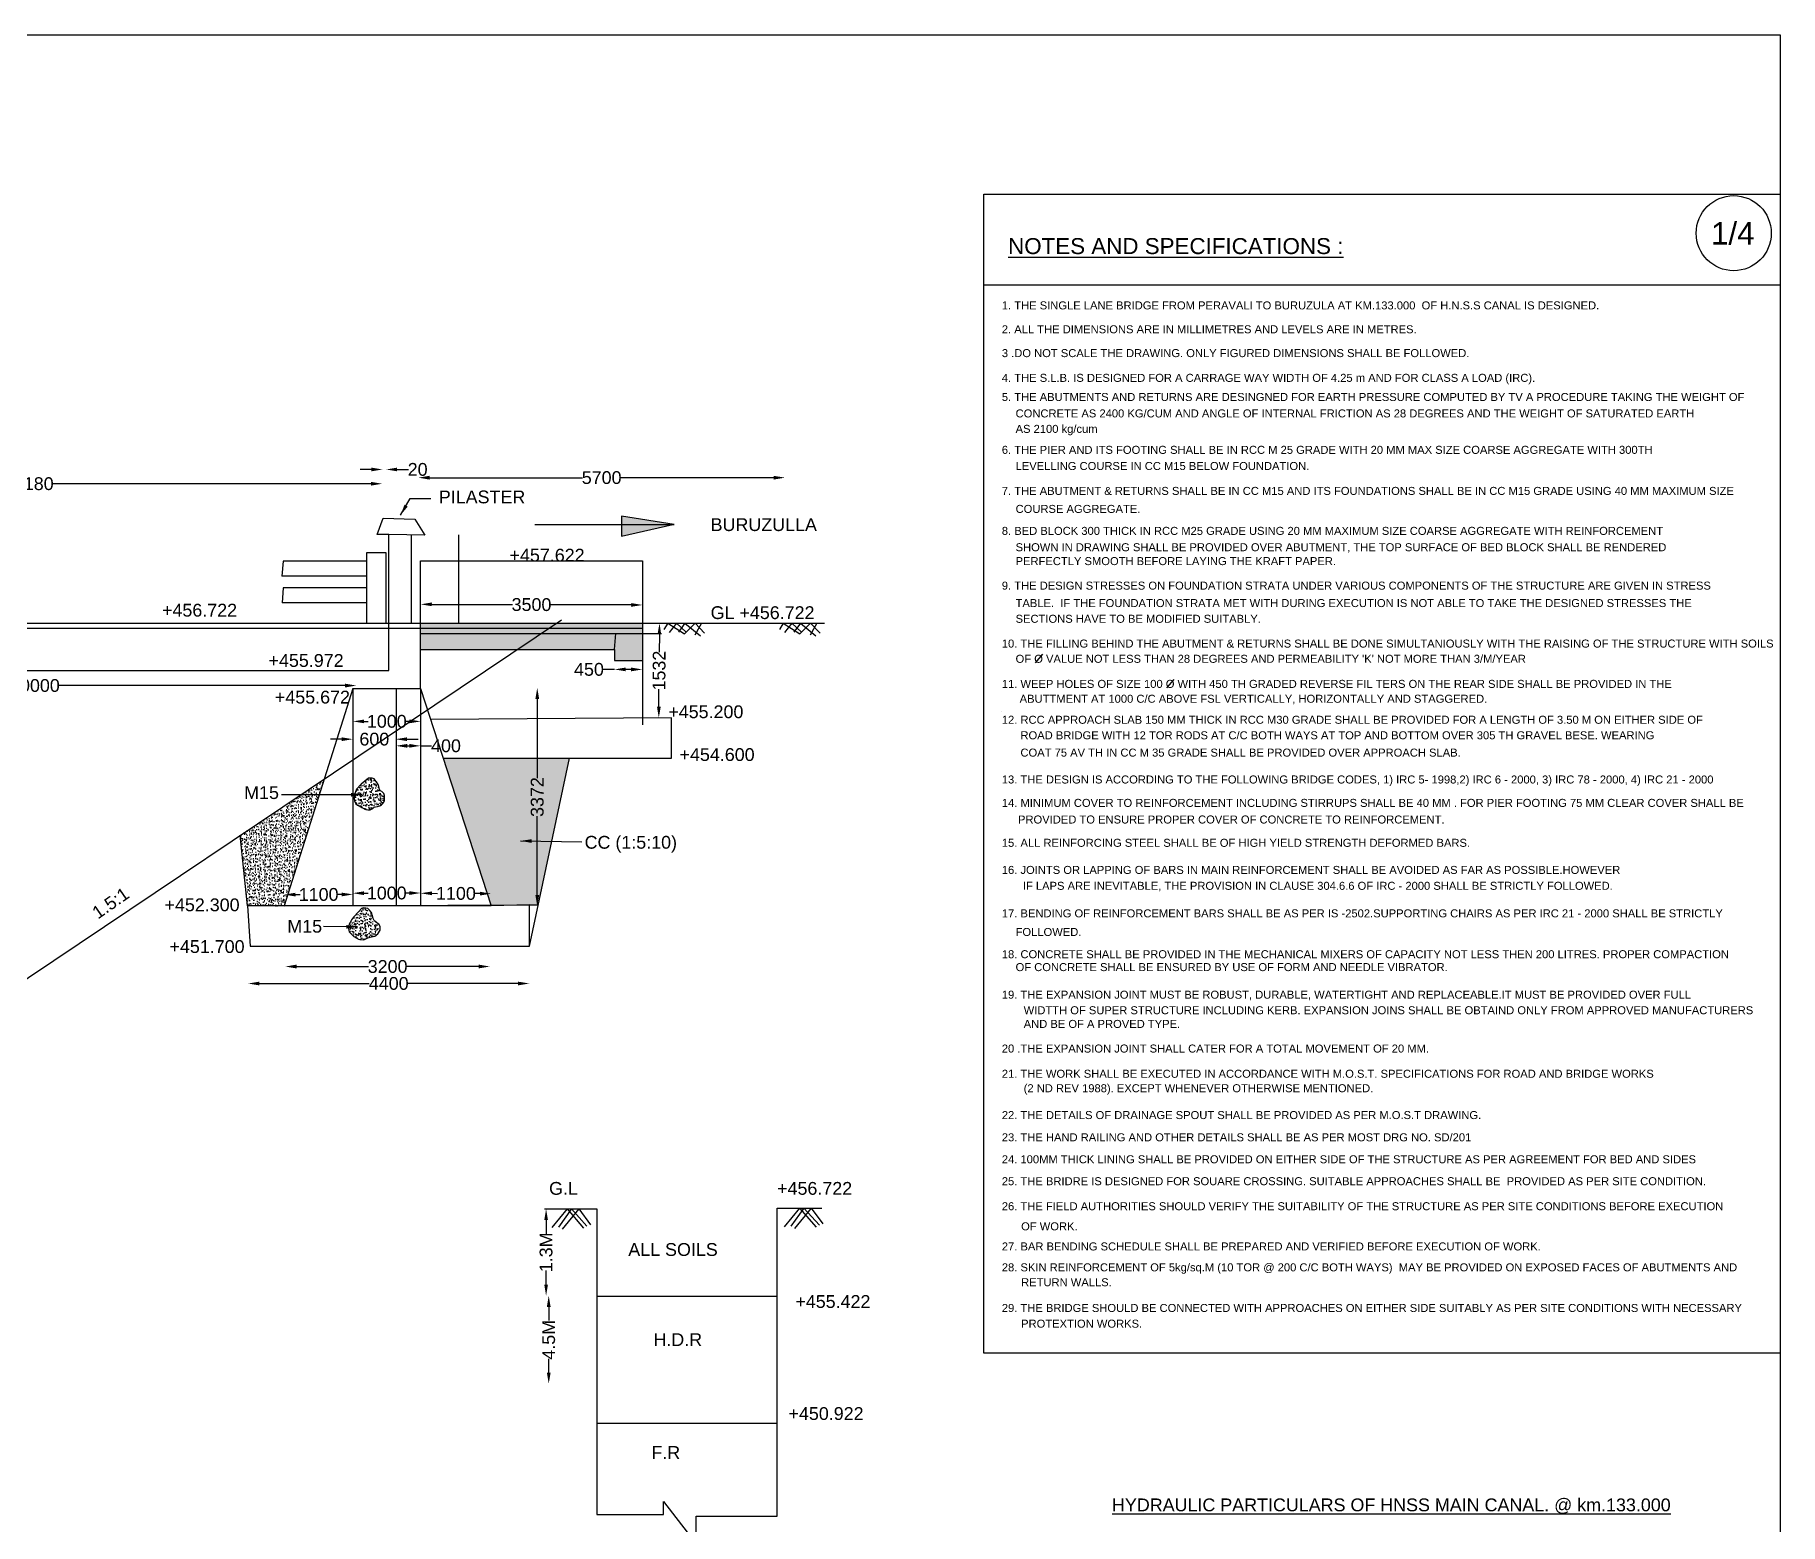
# Model space of a CAD drawing. Header units: millimetres. Extents: x 1522 to 79966, y 2569 to 58520.
# Drawn here: x 52698 to 79966, y 35253 to 58520 of the extents above; entities that cross this region are included whole.
import ezdxf

# ---------------------------------------------------------------- set-up
doc = ezdxf.new("R2010")
doc.units = ezdxf.units.MM
doc.header["$MEASUREMENT"] = 0
for name, color, linetype in [('DIMENSION', 7, 'Continuous'), ('DRAWING', 7, 'Continuous'), ('TEXT', 7, 'Continuous')]:
    doc.layers.add(name, color=color, linetype=linetype)
doc.styles.get("Standard").update_dxf_attribs({"font": 'arial.ttf'})
doc.dimstyles.get("Standard").update_dxf_attribs({"dimtxt": 200, "dimasz": 175, "dimexe": 0.18, "dimexo": 0.0625, "dimgap": 0.09, "dimtad": 0, "dimdec": 0, "dimzin": 0, "dimdsep": 46, "dimtxsty": 'Standard', "dimcen": 0.09, "dimse1": 1, "dimse2": 1, "dimadec": 0, "dimazin": 0, "dimtfac": 1, "dimtdec": 0, "dimtofl": 0, "dimtmove": 0, "dimatfit": 3, "dimfxl": 1, "dimtolj": 1, "dimtzin": 0, "dimarcsym": 0})
pattern_1 = [(50, (0, 0), (107.58903, -9.41282), [11.25, -123.75]), (355, (0, 0), (-20.8127, 112.82882), [9, -99]), (100.45144, (8.97, -0.78), (86.77633, 103.416), [9.56103, -105.17132]), (46.1842, (0, 30), (160.0862, -24.8279), [16.875, -185.625]), (96.63564, (13.34, 27.93), (140.1993, 146.1178), [14.34155, -157.75706]), (351.18416, (0, 30), (140.1993, 146.1178), [13.5, -148.5]), (21, (15, 22.5), (89.53606, -60.39283), [11.25, -123.75]), (326, (15, 22.5), (36.4973, 108.7725), [9, -99]), (71.45144, (22.46, 17.47), (126.03336, 48.37967), [9.56103, -105.17132]), (37.5, (0, 0), (1.823978, 49.934078), [0, -97.8, 0, -100.5, 0, -99.375]), (7.5, (0, 0), (39.46043, 59.161757), [0, -57.3, 0, -95.55, 0, -37.875]), (327.5, (-33.45, 0), (80.073365, -3.38323), [0, -37.5, 0, -117, 0, -155.25]), (317.5, (-48.45, 0), (87.477925, 15.01575), [0, -48.75, 0, -77.7, 0, -110.25])]

# ---------------------------------------------------------------- blocks, each defined once
blk = doc.blocks.new('*D92')
at = {"layer": 'Defpoints', "color": 0, "transparency": 16777216}
for p in [(47678, 48443), (57718, 48443), (57718, 48354)]:
    blk.add_point(p, dxfattribs=at)
at = {"layer": 'DIMENSION', "color": 0, "lineweight": -2, "transparency": 16777216}
for p, q in [((47852, 48354), (52331, 48354)), ((57544, 48354), (53065, 48354))]:
    blk.add_line(p, q, dxfattribs=at)
at = {"layer": 'DIMENSION', "color": 0, "transparency": 16777216}
for points in [[(47852, 48383), (47852, 48324), (47678, 48354)], [(57544, 48383), (57544, 48324), (57718, 48354)]]:
    blk.add_solid(points, dxfattribs=at)
at = {"layer": 'DIMENSION', "color": 0, "transparency": 16777216, "insert": (52698, 48354), "char_height": 200, "attachment_point": 5}
blk.add_mtext('\\A1;10000', dxfattribs=at)
blk = doc.blocks.new('*D93')
at = {"layer": 'Defpoints', "color": 0, "transparency": 16777216}
for p in [(57667, 47812), (58726, 47812), (58726, 47794)]:
    blk.add_point(p, dxfattribs=at)
at = {"layer": 'DIMENSION', "color": 0, "lineweight": -2, "transparency": 16777216}
for p, q in [((57842, 47794), (57907, 47794)), ((58550, 47794), (58485, 47794))]:
    blk.add_line(p, q, dxfattribs=at)
at = {"layer": 'DIMENSION', "color": 0, "transparency": 16777216}
for points in [[(57842, 47823), (57842, 47765), (57667, 47794)], [(58550, 47823), (58550, 47765), (58726, 47794)]]:
    blk.add_solid(points, dxfattribs=at)
at = {"layer": 'DIMENSION', "color": 0, "transparency": 16777216, "insert": (58196, 47794), "char_height": 200, "attachment_point": 5}
blk.add_mtext('\\A1;1000', dxfattribs=at)
blk = doc.blocks.new('*D94')
at = {"layer": 'Defpoints', "color": 0, "transparency": 16777216}
for p in [(57667, 47471), (58334, 47516), (58334, 47471)]:
    blk.add_point(p, dxfattribs=at)
at = {"layer": 'DIMENSION', "color": 0, "lineweight": -2, "transparency": 16777216}
for p, q in [((57492, 47516), (57317, 47516)), ((58510, 47516), (58684, 47516))]:
    blk.add_line(p, q, dxfattribs=at)
at = {"layer": 'DIMENSION', "color": 0, "transparency": 16777216}
for points in [[(57492, 47545), (57492, 47487), (57667, 47516)], [(58510, 47545), (58510, 47487), (58334, 47516)]]:
    blk.add_solid(points, dxfattribs=at)
at = {"layer": 'DIMENSION', "color": 0, "transparency": 16777216, "insert": (58001, 47516), "char_height": 200, "attachment_point": 5}
blk.add_mtext('\\A1;600', dxfattribs=at)
blk = doc.blocks.new('*D95')
at = {"layer": 'Defpoints', "color": 0, "transparency": 16777216}
for p in [(58340, 47408), (58721, 47412), (58721, 47408)]:
    blk.add_point(p, dxfattribs=at)
at = {"layer": 'DIMENSION', "color": 0, "lineweight": -2, "transparency": 16777216}
for p, q in [((58515, 47412), (58546, 47412)), ((58721, 47412), (58896, 47412))]:
    blk.add_line(p, q, dxfattribs=at)
at = {"layer": 'DIMENSION', "color": 0, "transparency": 16777216}
for points in [[(58515, 47442), (58515, 47383), (58340, 47412)], [(58546, 47442), (58546, 47383), (58721, 47412)]]:
    blk.add_solid(points, dxfattribs=at)
at = {"layer": 'DIMENSION', "color": 0, "transparency": 16777216, "insert": (59121, 47412), "char_height": 200, "attachment_point": 5}
blk.add_mtext('\\A1;400', dxfattribs=at)
blk = doc.blocks.new('*D96')
at = {"layer": 'Defpoints', "color": 0, "transparency": 16777216}
for p in [(57667, 45091), (56595, 44914), (57667, 44917)]:
    blk.add_point(p, dxfattribs=at)
at = {"layer": 'DIMENSION', "color": 0, "lineweight": -2, "transparency": 16777216}
for p, q in [((56769, 45088), (56842, 45088)), ((57492, 45090), (57419, 45090))]:
    blk.add_line(p, q, dxfattribs=at)
at = {"layer": 'DIMENSION', "color": 0, "transparency": 16777216}
for points in [[(56769, 45117), (56770, 45059), (56594, 45087)], [(57491, 45119), (57492, 45061), (57667, 45091)]]:
    blk.add_solid(points, dxfattribs=at)
at = {"layer": 'DIMENSION', "color": 0, "transparency": 16777216, "insert": (57131, 45089), "char_height": 200, "attachment_point": 5, "rotation": 0.1763}
blk.add_mtext('\\A1;1100', dxfattribs=at)
blk = doc.blocks.new('*D97')
at = {"layer": 'Defpoints', "color": 0, "transparency": 16777216}
for p in [(58724, 45113), (57667, 44917), (58725, 44921)]:
    blk.add_point(p, dxfattribs=at)
at = {"layer": 'DIMENSION', "color": 0, "lineweight": -2, "transparency": 16777216}
for p, q in [((57842, 45110), (57906, 45110)), ((58549, 45112), (58484, 45112))]:
    blk.add_line(p, q, dxfattribs=at)
at = {"layer": 'DIMENSION', "color": 0, "transparency": 16777216}
for points in [[(57841, 45139), (57842, 45081), (57667, 45110)], [(58549, 45141), (58549, 45083), (58724, 45113)]]:
    blk.add_solid(points, dxfattribs=at)
at = {"layer": 'DIMENSION', "color": 0, "transparency": 16777216, "insert": (58195, 45111), "char_height": 200, "attachment_point": 5, "rotation": 0.1763}
blk.add_mtext('\\A1;1000', dxfattribs=at)
blk = doc.blocks.new('*D98')
at = {"layer": 'Defpoints', "color": 0, "transparency": 16777216}
for p in [(59827, 45102), (58725, 44921), (59825, 44914)]:
    blk.add_point(p, dxfattribs=at)
at = {"layer": 'DIMENSION', "color": 0, "lineweight": -2, "transparency": 16777216}
for p, q in [((58901, 45108), (58987, 45107)), ((59652, 45103), (59565, 45104))]:
    blk.add_line(p, q, dxfattribs=at)
at = {"layer": 'DIMENSION', "color": 0, "transparency": 16777216}
for points in [[(58901, 45137), (58900, 45079), (58726, 45109)], [(59652, 45132), (59651, 45074), (59827, 45102)]]:
    blk.add_solid(points, dxfattribs=at)
at = {"layer": 'DIMENSION', "color": 0, "transparency": 16777216, "insert": (59276, 45106), "char_height": 200, "attachment_point": 5, "rotation": 359.6591}
blk.add_mtext('\\A1;1100', dxfattribs=at)
blk = doc.blocks.new('*D99')
at = {"layer": 'Defpoints', "color": 0, "transparency": 16777216}
for p in [(56030, 43644), (60422, 43699), (60422, 43644)]:
    blk.add_point(p, dxfattribs=at)
at = {"layer": 'DIMENSION', "color": 0, "lineweight": -2, "transparency": 16777216}
for p, q in [((56204, 43699), (57923, 43699)), ((60247, 43699), (58528, 43699))]:
    blk.add_line(p, q, dxfattribs=at)
at = {"layer": 'DIMENSION', "color": 0, "transparency": 16777216}
for points in [[(56204, 43728), (56204, 43670), (56030, 43699)], [(60247, 43728), (60247, 43670), (60422, 43699)]]:
    blk.add_solid(points, dxfattribs=at)
at = {"layer": 'DIMENSION', "color": 0, "transparency": 16777216, "insert": (58226, 43699), "char_height": 200, "attachment_point": 5}
blk.add_mtext('\\A1;4400', dxfattribs=at)
blk = doc.blocks.new('*D100')
at = {"layer": 'Defpoints', "color": 0, "transparency": 16777216}
for p in [(56612, 43914), (59807, 43964), (59807, 43914)]:
    blk.add_point(p, dxfattribs=at)
at = {"layer": 'DIMENSION', "color": 0, "lineweight": -2, "transparency": 16777216}
for p, q in [((56786, 43964), (57911, 43964)), ((59632, 43964), (58508, 43964))]:
    blk.add_line(p, q, dxfattribs=at)
at = {"layer": 'DIMENSION', "color": 0, "transparency": 16777216}
for points in [[(56786, 43994), (56786, 43935), (56612, 43964)], [(59632, 43994), (59632, 43935), (59807, 43964)]]:
    blk.add_solid(points, dxfattribs=at)
at = {"layer": 'DIMENSION', "color": 0, "transparency": 16777216, "insert": (58209, 43964), "char_height": 200, "attachment_point": 5}
blk.add_mtext('\\A1;3200', dxfattribs=at)
blk = doc.blocks.new('*D101')
at = {"layer": 'Defpoints', "color": 0, "transparency": 16777216}
for p in [(58725, 49618), (62189, 49613), (62189, 49608)]:
    blk.add_point(p, dxfattribs=at)
at = {"layer": 'DIMENSION', "color": 0, "lineweight": -2, "transparency": 16777216}
for p, q in [((58900, 49623), (60159, 49619)), ((62014, 49614), (60755, 49617))]:
    blk.add_line(p, q, dxfattribs=at)
at = {"layer": 'DIMENSION', "color": 0, "transparency": 16777216}
for points in [[(58900, 49652), (58899, 49594), (58725, 49623)], [(62015, 49643), (62014, 49584), (62189, 49613)]]:
    blk.add_solid(points, dxfattribs=at)
at = {"layer": 'DIMENSION', "color": 0, "transparency": 16777216, "insert": (60457, 49618), "char_height": 200, "attachment_point": 5, "rotation": 359.8264}
blk.add_mtext('\\A1;3500', dxfattribs=at)
blk = doc.blocks.new('*D102')
at = {"layer": 'Defpoints', "color": 0, "transparency": 16777216}
for p in [(62408, 49329), (62397, 47849), (62446, 47848)]:
    blk.add_point(p, dxfattribs=at)
at = {"layer": 'DIMENSION', "color": 0, "lineweight": -2, "transparency": 16777216}
for p, q in [((62455, 49154), (62453, 48877)), ((62447, 48023), (62449, 48300))]:
    blk.add_line(p, q, dxfattribs=at)
at = {"layer": 'DIMENSION', "color": 0, "transparency": 16777216}
for points in [[(62426, 49154), (62484, 49153), (62457, 49329)], [(62418, 48023), (62476, 48023), (62446, 47848)]]:
    blk.add_solid(points, dxfattribs=at)
at = {"layer": 'DIMENSION', "color": 0, "transparency": 16777216, "insert": (62451, 48588), "char_height": 200, "attachment_point": 5, "rotation": 89.5796}
blk.add_mtext('\\A1;1532', dxfattribs=at)
blk = doc.blocks.new('*D103')
at = {"layer": 'Defpoints', "color": 0, "transparency": 16777216}
for p in [(60547, 48318), (60692, 48318), (60692, 44906)]:
    blk.add_point(p, dxfattribs=at)
at = {"layer": 'DIMENSION', "color": 0, "lineweight": -2, "transparency": 16777216}
for p, q in [((60547, 48143), (60547, 46909)), ((60547, 45080), (60547, 46314))]:
    blk.add_line(p, q, dxfattribs=at)
at = {"layer": 'DIMENSION', "color": 0, "transparency": 16777216}
for points in [[(60518, 48143), (60577, 48143), (60547, 48318)], [(60518, 45080), (60577, 45080), (60547, 44906)]]:
    blk.add_solid(points, dxfattribs=at)
at = {"layer": 'DIMENSION', "color": 0, "transparency": 16777216, "insert": (60547, 46612), "char_height": 200, "attachment_point": 5, "rotation": 90}
blk.add_mtext('\\A1;3372', dxfattribs=at)
blk = doc.blocks.new('*D104')
at = {"layer": 'Defpoints', "color": 0, "transparency": 16777216}
for p in [(61754, 48745), (61754, 48606), (62189, 48745)]:
    blk.add_point(p, dxfattribs=at)
at = {"layer": 'DIMENSION', "color": 0, "lineweight": -2, "transparency": 16777216}
for p, q in [((61754, 48606), (61579, 48606)), ((62014, 48606), (61929, 48606))]:
    blk.add_line(p, q, dxfattribs=at)
at = {"layer": 'DIMENSION', "color": 0, "transparency": 16777216}
for points in [[(61929, 48635), (61929, 48577), (61754, 48606)], [(62014, 48635), (62014, 48577), (62189, 48606)]]:
    blk.add_solid(points, dxfattribs=at)
at = {"layer": 'DIMENSION', "color": 0, "transparency": 16777216, "insert": (61355, 48606), "char_height": 200, "attachment_point": 5}
blk.add_mtext('\\A1;450', dxfattribs=at)
blk = doc.blocks.new('*D127')
at = {"layer": 'Defpoints', "color": 0, "transparency": 16777216}
for p in [(60660, 40177), (60660, 38821), (60685, 38821)]:
    blk.add_point(p, dxfattribs=at)
at = {"layer": 'DIMENSION', "color": 0, "lineweight": -2, "transparency": 16777216}
for p, q in [((60685, 40002), (60685, 39784)), ((60685, 38996), (60685, 39214))]:
    blk.add_line(p, q, dxfattribs=at)
at = {"layer": 'DIMENSION', "color": 0, "transparency": 16777216}
for points in [[(60656, 40002), (60714, 40002), (60685, 40177)], [(60656, 38996), (60714, 38996), (60685, 38821)]]:
    blk.add_solid(points, dxfattribs=at)
at = {"layer": 'DIMENSION', "color": 0, "transparency": 16777216, "insert": (60685, 39499), "char_height": 200, "attachment_point": 5, "rotation": 90}
blk.add_mtext('\\A1;1.3M', dxfattribs=at)
blk = doc.blocks.new('*D128')
at = {"layer": 'Defpoints', "color": 0, "transparency": 16777216}
for p in [(60685, 38821), (60685, 37446), (60726, 37446)]:
    blk.add_point(p, dxfattribs=at)
at = {"layer": 'DIMENSION', "color": 0, "lineweight": -2, "transparency": 16777216}
for p, q in [((60726, 38646), (60726, 38432)), ((60726, 37620), (60726, 37835))]:
    blk.add_line(p, q, dxfattribs=at)
at = {"layer": 'DIMENSION', "color": 0, "transparency": 16777216}
for points in [[(60697, 38646), (60756, 38646), (60726, 38821)], [(60697, 37620), (60756, 37620), (60726, 37446)]]:
    blk.add_solid(points, dxfattribs=at)
at = {"layer": 'DIMENSION', "color": 0, "transparency": 16777216, "insert": (60726, 38133), "char_height": 200, "attachment_point": 5, "rotation": 90}
blk.add_mtext('\\A1;4.5M', dxfattribs=at)
blk = doc.blocks.new('*D129')
at = {"layer": 'Defpoints', "color": 0, "transparency": 16777216}
for p in [(58690, 51556), (64416, 51602), (64416, 51556)]:
    blk.add_point(p, dxfattribs=at)
at = {"layer": 'DIMENSION', "color": 0, "lineweight": -2, "transparency": 16777216}
for p, q in [((58864, 51602), (61254, 51602)), ((64241, 51602), (61851, 51602))]:
    blk.add_line(p, q, dxfattribs=at)
at = {"layer": 'DIMENSION', "color": 0, "transparency": 16777216}
for points in [[(58864, 51631), (58864, 51572), (58690, 51602)], [(64241, 51631), (64241, 51572), (64416, 51602)]]:
    blk.add_solid(points, dxfattribs=at)
at = {"layer": 'DIMENSION', "color": 0, "transparency": 16777216, "insert": (61553, 51602), "char_height": 200, "attachment_point": 5}
blk.add_mtext('\\A1;5700', dxfattribs=at)
blk = doc.blocks.new('*D130')
at = {"layer": 'Defpoints', "color": 0, "transparency": 16777216}
for p in [(47080, 51507), (58124, 51507), (58124, 51507)]:
    blk.add_point(p, dxfattribs=at)
at = {"layer": 'DIMENSION', "color": 0, "lineweight": -2, "transparency": 16777216}
for p, q in [((47255, 51507), (52236, 51507)), ((57950, 51507), (52969, 51507))]:
    blk.add_line(p, q, dxfattribs=at)
at = {"layer": 'DIMENSION', "color": 0, "transparency": 16777216}
for points in [[(47255, 51536), (47255, 51478), (47080, 51507)], [(57950, 51536), (57950, 51478), (58124, 51507)]]:
    blk.add_solid(points, dxfattribs=at)
at = {"layer": 'DIMENSION', "color": 0, "transparency": 16777216, "insert": (52602, 51507), "char_height": 200, "attachment_point": 5}
blk.add_mtext('\\A1;11180', dxfattribs=at)
blk = doc.blocks.new('*D148')
at = {"color": 0, "lineweight": -2, "transparency": 16777216}
for p, q in [((57954, 51730), (57780, 51730)), ((58358, 51730), (58534, 51730))]:
    blk.add_line(p, q, dxfattribs=at)
at = {"color": 0, "transparency": 16777216}
for points in [[(57954, 51759), (57954, 51701), (58130, 51730)], [(58358, 51759), (58358, 51701), (58184, 51730)]]:
    blk.add_solid(points, dxfattribs=at)
at = {"layer": 'Defpoints', "color": 0, "transparency": 16777216}
for p in [(58184, 51730), (58130, 51508), (58184, 51508)]:
    blk.add_point(p, dxfattribs=at)
at = {"color": 0, "transparency": 16777216, "insert": (58678, 51730), "char_height": 200, "attachment_point": 5}
blk.add_mtext('\\A1;20', dxfattribs=at)

msp = doc.modelspace()

# ---------------------------------------------------------------- hatches: boundary and pattern name
at = {"layer": 'DRAWING'}
h = msp.add_hatch(dxfattribs=at)
h.set_pattern_fill('AR-CONC', color=256, scale=15)
h.set_pattern_definition(pattern_1)
h.paths.add_polyline_path([(60850.2, 49329), (58724.5, 49329), (58724.5, 49249.5), (60731.5, 49249.5)])
h.paths.add_polyline_path([(60731.5, 49249.5), (58724.5, 49249.5), (58724.5, 49168.2), (60610.3, 49168.2)])
h.paths.add_polyline_path([(60610.3, 49168.2), (58724.5, 49168.2), (58724.5, 48917.4), (60236.1, 48917.4)])
h.paths.add_polyline_path([(61775.9, 49168.2), (60610.3, 49168.2), (60236.1, 48917.4), (61754.3, 48917.4)])
h.paths.add_polyline_path([(62189.4, 49249.5), (60731.5, 49249.5), (60610.3, 49168.2), (62189.4, 49168.2)])
h.paths.add_polyline_path([(62189.4, 49329), (60850.2, 49329), (60731.5, 49249.5), (62189.4, 49249.5)])
h.paths.add_polyline_path([(62189.4, 49168.2), (61775.9, 49168.2), (61754.3, 48917.4), (61754.3, 48745.3), (62189.4, 48745.3)])
h = msp.add_hatch(dxfattribs=at)
h.set_pattern_fill('AR-CONC', color=256, scale=15)
h.set_pattern_definition(pattern_1)
h.paths.add_polyline_path([(61052, 47221.6), (59076.4, 47221.6), (59822.3, 44924.1), (60426.2, 44925.9), (60563.3, 44925.9)])
h = msp.add_hatch(dxfattribs=at)
h.set_pattern_fill('AR-CONC', color=256, scale=15)
h.set_pattern_definition(pattern_1)
h.paths.add_polyline_path([(58080, 46737.5), (58070.7, 46779.3), (58059.1, 46809.5), (58033.5, 46849), (58007.9, 46879.2), (57996.2, 46897.8), (57968.3, 46907.1), (57961.4, 46907.1), (57947.4, 46909.4), (57910.2, 46907.1), (57796.2, 46811.9), (57724.1, 46735.2), (57691.5, 46651.6), (57686.9, 46581.9), (57689.2, 46551.7), (57703.2, 46526.1), (57712.5, 46507.5), (57738, 46486.6), (57793.9, 46454.1), (57826.4, 46437.8), (57866, 46419.2), (57900.9, 46412.3), (57935.8, 46414.6), (57975.3, 46435.5), (57998.6, 46456.4), (58021.8, 46461.1), (58049.7, 46465.7), (58100.9, 46479.6), (58126.5, 46505.2), (58147.4, 46533.1), (58159.1, 46556.3), (58161.4, 46586.5), (58161.4, 46614.4), (58161.4, 46635.3), (58149.8, 46667.8), (58117.2, 46700.3), (58093.9, 46709.6)])
h = msp.add_hatch(dxfattribs=at)
h.set_pattern_fill('AR-CONC', color=256, scale=15)
h.set_pattern_definition(pattern_1)
h.paths.add_polyline_path([(57221.8, 46896.9), (55904.6, 46014), (56017.1, 44914.2), (56595, 44914.2)])
h = msp.add_hatch(dxfattribs=at)
h.set_pattern_fill('AR-CONC', color=256, scale=15)
h.set_pattern_definition(pattern_1)
h.paths.add_polyline_path([(58041.9, 44648.6), (58010.4, 44675.3), (58000.7, 44682.5), (57981.3, 44714), (57974, 44752.8), (57964.3, 44791.5), (57957, 44808.5), (57920.6, 44852.1), (57898.8, 44869), (57869.7, 44873.8), (57830.9, 44883.5), (57801.8, 44871.4), (57755.8, 44820.6), (57675.8, 44735.8), (57646.7, 44692.2), (57624.8, 44653.5), (57610.3, 44626.8), (57600.6, 44597.8), (57595.7, 44578.4), (57595.7, 44559), (57610.3, 44508.2), (57683, 44435.5), (57753.3, 44389.5), (57794.6, 44384.7), (57835.8, 44382.3), (57898.8, 44413.7), (57957, 44425.9), (58010.4, 44438), (58054, 44474.3), (58090.4, 44530), (58092.8, 44588.1), (58073.4, 44624.4)])
at = {"layer": 'TEXT'}
h = msp.add_hatch(color=256, dxfattribs=at)
h.paths.add_polyline_path([(61861, 51001), (61861, 50871), (62686.5, 50871)])
h.paths.add_polyline_path([(62664.5, 50871), (61861, 50871), (61861, 50690)])

# ---------------------------------------------------------------- linework, layer by layer
msp.add_lwpolyline([(79966.2, 2568.6), (1522.5, 2568.6), (1522.5, 58519.5), (79966.2, 58519.5)], close=True)
at = {"layer": 'DRAWING'}
for points in [[(25225.9, 48590.2), (58229.6, 48590.2), (58229.6, 50714.6), (58045.9, 50714.6), (58137.8, 50966.9), (58631.6, 50955.4), (58792.3, 50703.1), (58229.6, 50714.6)], [(58576.9, 50707.5), (58576.9, 49329)], [(59315.4, 50707.6), (59315.4, 49329)], [(56579.2, 50296.8), (56558.5, 50061.5)], [(57876.6, 50296.8), (56579.2, 50296.8)], [(58186.5, 49329), (58186.5, 50428.8), (57876.6, 50428.8), (57876.6, 49329)], [(58724.5, 48305.6), (58724.5, 50300.4), (62189.4, 50300.4), (62189.4, 47741.9)], [(57876.6, 50061.5), (56558.5, 50061.5)], [(56575, 49880), (56562.7, 49644.7)], [(57876.6, 49644.7), (56562.7, 49644.7)], [(57876.6, 49880), (56575, 49880)], [(10814, 49329), (21854.4, 41914.6), (24893.3, 41914.6), (30525.8, 36253.7), (41223.7, 36265.7), (46854.8, 41927.9), (49819.7, 41935.2), (60925.7, 49379.6)], [(9495.9, 49249.5), (62189.4, 49249.5)], [(13730.5, 49329), (65037.2, 49329)], [(58724.5, 49168.2), (62486.3, 49168.2)], [(61754.3, 48917.4), (61775.9, 49168.2)], [(62588, 49329), (62527, 49232)], [(62588, 49329), (62846.5, 49163.5)], [(62721, 49329), (62607, 49182.5)], [(62721, 49329), (62873.5, 49190.2)], [(62854.5, 49329), (62751.5, 49186.5)], [(63014, 49329), (62846.5, 49163.5)], [(62854.5, 49329), (63098, 49129.5)], [(63113, 49329), (63006.5, 49141)], [(63014, 49329), (63162.5, 49171)], [(64391.5, 49329), (64330.5, 49232)], [(64391.5, 49329), (64650, 49163.5)], [(64524.5, 49329), (64410.5, 49182.5)], [(64524.5, 49329), (64677, 49190.2)], [(64658, 49329), (64555, 49186.5)], [(64817.5, 49329), (64650, 49163.5)], [(64658, 49329), (64901.5, 49129.5)], [(64916.5, 49329), (64810, 49141)], [(64817.5, 49329), (64966, 49171)], [(58724.5, 48917.4), (61754.3, 48917.4), (61754.3, 48745.3), (62189.4, 48745.3)], [(57667.1, 48305.6), (58724.5, 48305.6), (59825.5, 44914.2), (56017.1, 44914.2), (55904.6, 46014)], [(57667.1, 48305.6), (56595, 44914.2)], [(57667.1, 48305.6), (57667.1, 44917.5)], [(58340.3, 48305.6), (58340.3, 44919.5)], [(58724.5, 48305.6), (58724.5, 44920.7)], [(59076.4, 47221.6), (62645.3, 47221.6), (62645.3, 47850.1), (58881.7, 47821.3)], [(60426.2, 44282), (61052, 47221.6)], [(56017.1, 44914.2), (56059.1, 44282), (60426.2, 44282), (60426.2, 44925.9), (59825.5, 44914.2)], [(56595, 44914.2), (60426.2, 44925.9), (60563.3, 44925.9)], [(60660.4, 40176.9), (61476.1, 40176.9), (61476.1, 35403.2), (62521.3, 35403.2), (62521.3, 35606.9), (63031.1, 34944.9), (63031.1, 35377.7), (64293, 35377.7), (64293, 40189.6), (64994, 40189.6)], [(61013.9, 40176.9), (60773.5, 39885.1)], [(61082, 40176.9), (60877.7, 39893.1)], [(61194.1, 40176.9), (60933.8, 39861.1)], [(61013.9, 40176.9), (61270.3, 39877.1)], [(61082, 40176.9), (61322.3, 39909.1)], [(61194.1, 40176.9), (61378.4, 39929.1)], [(64646.5, 40189.6), (64406.1, 39897.8)], [(64714.6, 40189.6), (64510.3, 39905.8)], [(64826.7, 40189.6), (64566.3, 39873.8)], [(64646.5, 40189.6), (64902.8, 39889.8)], [(64714.6, 40189.6), (64954.9, 39921.8)], [(64826.7, 40189.6), (65011, 39941.8)], [(61476.1, 38814.8), (64293, 38814.8)], [(61476.1, 36828.9), (64293, 36828.9)]]:
    msp.add_lwpolyline(points, dxfattribs=at)
for points in [[(57910.2, 46907.1), (57796.2, 46811.9), (57724.1, 46735.2), (57691.5, 46651.6), (57686.9, 46581.9), (57689.2, 46551.7), (57703.2, 46526.1), (57712.5, 46507.5), (57738, 46486.6), (57793.9, 46454.1), (57826.4, 46437.8), (57866, 46419.2), (57900.9, 46412.3), (57935.8, 46414.6), (57975.3, 46435.5), (57998.6, 46456.4), (58021.8, 46461.1), (58049.7, 46465.7), (58100.9, 46479.6), (58126.5, 46505.2), (58147.4, 46533.1), (58159.1, 46556.3), (58161.4, 46586.5), (58161.4, 46614.4), (58161.4, 46635.3), (58149.8, 46667.8), (58117.2, 46700.3), (58093.9, 46709.6), (58080, 46737.5), (58070.7, 46779.3), (58059.1, 46809.5), (58033.5, 46849), (58007.9, 46879.2), (57996.2, 46897.8), (57968.3, 46907.1), (57961.4, 46907.1), (57947.4, 46909.4)], [(57610.3, 44508.2), (57683, 44435.5), (57753.3, 44389.5), (57794.6, 44384.7), (57835.8, 44382.3), (57898.8, 44413.7), (57957, 44425.9), (58010.4, 44438), (58054, 44474.3), (58090.4, 44530), (58092.8, 44588.1), (58073.4, 44624.4), (58041.9, 44648.6), (58010.4, 44675.3), (58000.7, 44682.5), (57981.3, 44714), (57974, 44752.8), (57964.3, 44791.5), (57957, 44808.5), (57920.6, 44852.1), (57898.8, 44869), (57869.7, 44873.8), (57830.9, 44883.5), (57801.8, 44871.4), (57755.8, 44820.6), (57675.8, 44735.8), (57646.7, 44692.2), (57624.8, 44653.5), (57610.3, 44626.8), (57600.6, 44597.8), (57595.7, 44578.4), (57595.7, 44559)]]:
    msp.add_lwpolyline(points, close=True, dxfattribs=at)
at = {"layer": 'TEXT'}
for p, q in [((67525.1, 54614.9), (79966.2, 54614.9)), ((68439.6, 48846.6), (68324.6, 48709.6)), ((70384, 48316.8), (70497.2, 48450.5)), ((67805.8, 47951.6), (67805.8, 47951.6)), ((67805.8, 47951.6), (67805.8, 47951.6)), ((67805.8, 47951.6), (67805.8, 47951.6)), ((67805.8, 47951.6), (67805.8, 47951.6)), ((67805.8, 47951.6), (67805.8, 47951.6)), ((67805.8, 47951.6), (67805.8, 47951.6)), ((67805.8, 47951.6), (67805.8, 47951.6)), ((67805.8, 47951.6), (67805.8, 47951.6)), ((67805.8, 47951.6), (67805.8, 47951.6))]:
    msp.add_line(p, q, dxfattribs=at)
msp.add_lwpolyline([(67525.1, 56032.3), (79966.2, 56032.3), (79966.2, 37921.2), (67525.1, 37921.2)], close=True, dxfattribs=at)
msp.add_lwpolyline([(60506.5, 50871), (62686.5, 50871), (61861, 51001), (61861, 50690), (62664.5, 50871)], dxfattribs=at)
msp.add_circle((79241.8, 55421.7), 586.4, dxfattribs=at)

# ---------------------------------------------------------------- texts
for s, height, p in [('1/4', 350, (78887.1, 55244)), ('%%UNOTES AND SPECIFICATIONS :', 250, (67904.1, 55095.2)), ('1. THE SINGLE LANE BRIDGE FROM PERAVALI TO BURUZULA AT KM.133.000  OF H.N.S.S CANAL IS DESIGNED.', 125, (67805.8, 54230.9)), ('2. ALL THE DIMENSIONS ARE IN MILLIMETRES AND LEVELS ARE IN METRES.', 125, (67805.8, 53857.7)), ('3 .DO NOT SCALE THE DRAWING. ONLY FIGURED DIMENSIONS SHALL BE FOLLOWED.', 125, (67805.8, 53485.5)), ('4. THE S.L.B. IS DESIGNED FOR A CARRAGE WAY WIDTH OF 4.25 m AND FOR CLASS A LOAD (IRC).', 125, (67805.8, 53099.2)), ('5. THE ABUTMENTS AND RETURNS ARE DESINGNED FOR EARTH PRESSURE COMPUTED BY TV A PROCEDURE TAKING THE WEIGHT OF   ', 125, (67805.8, 52800.1)), ('CONCRETE AS 2400 KG/CUM AND ANGLE OF INTERNAL FRICTION AS 28 DEGREES AND THE WEIGHT OF SATURATED EARTH', 125, (68020.9, 52543.3)), ('AS 2100 kg/cum', 125, (68020.9, 52301.8)), ('6. THE PIER AND ITS FOOTING SHALL BE IN RCC M 25 GRADE WITH 20 MM MAX SIZE COARSE AGGREGATE WITH 300TH', 125, (67805.8, 51974.2)), ('LEVELLING COURSE IN CC M15 BELOW FOUNDATION.', 125, (68020.9, 51721.7)), ('PILASTER', 200, (59009.1, 51200.8)), ('7. THE ABUTMENT & RETURNS SHALL BE IN CC M15 AND ITS FOUNDATIONS SHALL BE IN CC M15 GRADE USING 40 MM MAXIMUM SIZE', 125, (67805.8, 51332.6)), ('COURSE AGGREGATE.', 125, (68020.9, 51051.3)), ('BURUZULLA', 200, (63255.5, 50767.8)), ('8. BED BLOCK 300 THICK IN RCC M25 GRADE USING 20 MM MAXIMUM SIZE COARSE AGGREGATE WITH REINFORCEMENT', 125, (67805.8, 50708.2)), ('+457.622', 200, (60114, 50291.4)), ('SHOWN IN DRAWING SHALL BE PROVIDED OVER ABUTMENT, THE TOP SURFACE OF BED BLOCK SHALL BE RENDERED', 125, (68020.9, 50452.6)), ('PERFECTLY SMOOTH BEFORE LAYING THE KRAFT PAPER.', 125, (68020.9, 50235.9)), ('9. THE DESIGN STRESSES ON FOUNDATION STRATA UNDER VARIOUS COMPONENTS OF THE STRUCTURE ARE GIVEN IN STRESS', 125, (67805.8, 49853.1)), ('+456.722', 200, (54683.7, 49431.6)), ('TABLE.  IF THE FOUNDATION STRATA MET WITH DURING EXECUTION IS NOT ABLE TO TAKE THE DESIGNED STRESSES THE', 125, (68020.9, 49580.3)), ('GL +456.722', 200, (63255.5, 49392.8)), ('SECTIONS HAVE TO BE MODIFIED SUITABLY.', 125, (68020.9, 49334.8)), ('+455.972', 200, (56348.5, 48645.8)), ('10. THE FILLING BEHIND THE ABUTMENT & RETURNS SHALL BE DONE SIMULTANIOUSLY WITH THE RAISING OF THE STRUCTURE WITH SOILS ', 125, (67805.8, 48947.5)), ("OF O VALUE NOT LESS THAN 28 DEGREES AND PERMEABILITY 'K' NOT MORE THAN 3/M/YEAR", 125, (68020.9, 48709.8)), ('+455.672', 200, (56447.5, 48073.4)), ('11. WEEP HOLES OF SIZE 100 O WITH 450 TH GRADED REVERSE FIL TERS ON THE REAR SIDE SHALL BE PROVIDED IN THE ', 125, (67805.8, 48317.6)), ('+455.200', 200, (62594.7, 47844.7)), ('ABUTTMENT AT 1000 C/C ABOVE FSL VERTICALLY, HORIZONTALLY AND STAGGERED.', 125, (68084.4, 48085.5)), ('12. RCC APPROACH SLAB 150 MM THICK IN RCC M30 GRADE SHALL BE PROVIDED FOR A LENGTH OF 3.50 M ON EITHER SIDE OF', 125, (67805.8, 47757.1)), ('ROAD BRIDGE WITH 12 TOR RODS AT C/C BOTH WAYS AT TOP AND BOTTOM OVER 305 TH GRAVEL BESE. WEARING', 125, (68096.9, 47514.5)), ('+454.600', 200, (62770.2, 47175.7)), ('COAT 75 AV TH IN CC M 35 GRADE SHALL BE PROVIDED OVER APPROACH SLAB.', 125, (68096.9, 47244)), ('13. THE DESIGN IS ACCORDING TO THE FOLLOWING BRIDGE CODES, 1) IRC 5- 1998,2) IRC 6 - 2000, 3) IRC 78 - 2000, 4) IRC 21 - 2000', 125, (67805.8, 46823.9)), ('M15', 200, (55967.5, 46581.5)), ('14. MINIMUM COVER TO REINFORCEMENT INCLUDING STIRRUPS SHALL BE 40 MM . FOR PIER FOOTING 75 MM CLEAR COVER SHALL BE', 125, (67805.8, 46458.3)), ('PROVIDED TO ENSURE PROPER COVER OF CONCRETE TO REINFORCEMENT.', 125, (68058.4, 46198.8)), ('CC (1:5:10)', 200, (61286.7, 45805.2)), ('15. ALL REINFORCING STEEL SHALL BE OF HIGH YIELD STRENGTH DEFORMED BARS.', 125, (67805.8, 45834.7)), ('16. JOINTS OR LAPPING OF BARS IN MAIN REINFORCEMENT SHALL BE AVOIDED AS FAR AS POSSIBLE.HOWEVER', 125, (67805.8, 45411.1)), ('IF LAPS ARE INEVITABLE, THE PROVISION IN CLAUSE 304.6.6 OF IRC - 2000 SHALL BE STRICTLY FOLLOWED.', 125, (68134.4, 45163)), ('+452.300', 200, (54723, 44828)), ('17. BENDING OF REINFORCEMENT BARS SHALL BE AS PER IS -2502.SUPPORTING CHAIRS AS PER IRC 21 - 2000 SHALL BE STRICTLY', 125, (67805.8, 44732.3)), ('M15', 200, (56641.5, 44493.4)), ('FOLLOWED.', 125, (68020.9, 44441.7)), ('+451.700', 200, (54801, 44176.4)), ('18. CONCRETE SHALL BE PROVIDED IN THE MECHANICAL MIXERS OF CAPACITY NOT LESS THEN 200 LITRES. PROPER COMPACTION', 125, (67805.8, 44094)), ('OF CONCRETE SHALL BE ENSURED BY USE OF FORM AND NEEDLE VIBRATOR.', 125, (68020.9, 43892.7)), ('19. THE EXPANSION JOINT MUST BE ROBUST, DURABLE, WATERTIGHT AND REPLACEABLE.IT MUST BE PROVIDED OVER FULL', 125, (67805.8, 43461.8)), ('AND BE OF A PROVED TYPE.', 125, (68147.4, 43005.1)), ('WIDTTH OF SUPER STRUCTURE INCLUDING KERB. EXPANSION JOINS SHALL BE OBTAIND ONLY FROM APPROVED MANUFACTURERS', 125, (68147.4, 43218.6)), ('20 .THE EXPANSION JOINT SHALL CATER FOR A TOTAL MOVEMENT OF 20 MM.', 125, (67805.8, 42620.4)), ('21. THE WORK SHALL BE EXECUTED IN ACCORDANCE WITH M.O.S.T. SPECIFICATIONS FOR ROAD AND BRIDGE WORKS', 125, (67805.8, 42226.6)), ('(2 ND REV 1988). EXCEPT WHENEVER OTHERWISE MENTIONED.', 125, (68147.4, 42000.2)), ('22. THE DETAILS OF DRAINAGE SPOUT SHALL BE PROVIDED AS PER M.O.S.T DRAWING.', 125, (67805.8, 41581)), ('23. THE HAND RAILING AND OTHER DETAILS SHALL BE AS PER MOST DRG NO. SD/201', 125, (67805.8, 41233.5)), ('24. 100MM THICK LINING SHALL BE PROVIDED ON EITHER SIDE OF THE STRUCTURE AS PER AGREEMENT FOR BED AND SIDES', 125, (67805.8, 40890.2)), ('25. THE BRIDRE IS DESIGNED FOR SOUARE CROSSING. SUITABLE APPROACHES SHALL BE  PROVIDED AS PER SITE CONDITION.', 125, (67805.8, 40547.7)), ('     G.L', 200, (60343.2, 40398.1)), ('+456.722', 200, (64294.3, 40398.1)), ('26. THE FIELD AUTHORITIES SHOULD VERIFY THE SUITABILITY OF THE STRUCTURE AS PER SITE CONDITIONS BEFORE EXECUTION', 125, (67805.8, 40156.8)), ('OF WORK.', 125, (68107.2, 39842.7)), ('ALL SOILS', 200, (61969.3, 39443)), ('27. BAR BENDING SCHEDULE SHALL BE PREPARED AND VERIFIED BEFORE EXECUTION OF WORK.', 125, (67805.8, 39528.7)), ('28. SKIN REINFORCEMENT OF 5kg/sq.M (10 TOR @ 200 C/C BOTH WAYS)  MAY BE PROVIDED ON EXPOSED FACES OF ABUTMENTS AND', 125, (67805.8, 39201.9)), ('RETURN WALLS.', 125, (68107.2, 38969)), ('+455.422', 200, (64579.6, 38630.5)), ('29. THE BRIDGE SHOULD BE CONNECTED WITH APPROACHES ON EITHER SIDE SUITABLY AS PER SITE CONDITIONS WITH NECESSARY', 125, (67805.8, 38567.4)), ('PROTEXTION WORKS.', 125, (68107.2, 38321.8)), ('H.D.R', 200, (62362.4, 38035.3)), ('+450.922', 200, (64472.8, 36880.1)), ('F.R', 200, (62330.4, 36272.1)), ('%%UHYDRAULIC PARTICULARS OF HNSS MAIN CANAL. @ km.133.000', 200, (69527.7, 35453.3))]:
    msp.add_text(s, height=height, dxfattribs=at).set_placement(p)
msp.add_text('1.5:1', height=200, rotation=34.88553, dxfattribs=at).set_placement((53682.2, 44696.4))

# ---------------------------------------------------------------- dimensions: what is measured, and where the dimension line sits
dim = msp.add_linear_dim(base=(58183.5, 51730), p1=(58129.5, 51508.5), p2=(58183.5, 51508.5), text='20', dimstyle='Standard')
dim.commit()
dim.dimension.update_dxf_attribs({"geometry": '*D148', "text_midpoint": (58678.2, 51730)})
at = {"layer": 'DIMENSION'}
for p1, p2, distance, text, picture, middle in [((47080, 51507), (58124.5, 51507), 0, '11180', '*D130', (52602.2, 51507)), ((58689.5, 51556), (64416, 51556), 45.5, '5700', '*D129', (61552.8, 51601.5)), ((58724.5, 49618), (62189.4, 49607.5), 5.5, '3500', '*D101', (60457, 49618.2)), ((62408, 49329), (62397.1, 47848.6), 48.6, '1532', '*D102', (62451.2, 48588.4)), ((62189.4, 48745.3), (61754.3, 48745.3), 139.3, '450', '*D104', (61354.6, 48606)), ((47677.5, 48443), (57718.5, 48443), -89.5, '10000', '*D92', (52698, 48353.5)), ((60691.5, 44905.5), (60691.5, 48318), 144, '3372', '*D103', (60547.5, 46611.8)), ((57667.1, 47812), (58725.5, 47812), -18, '1000', '*D93', (58196.3, 47794)), ((57667.1, 47471), (58334.5, 47471), 45, '600', '*D94', (58000.8, 47516)), ((58340.3, 47408), (58721, 47408), 4.5, '400', '*D95', (59120.7, 47412.5)), ((56595, 44914.2), (57667.1, 44917.5), 173.3, '1100', '*D96', (57130.5, 45089.1)), ((57667.1, 44917.5), (58724.5, 44920.7), 192.1, '1000', '*D97', (58195.2, 45111.2)), ((58724.5, 44920.7), (59825.5, 44914.2), 188.1, '1100', '*D98', (59276.1, 45105.5)), ((56611.5, 43914.5), (59807, 43914.5), 50, '3200', '*D100', (58209.2, 43964.5)), ((56029.5, 43643.5), (60422, 43643.5), 55.5, '4400', '*D99', (58225.8, 43699)), ((60660.4, 40176.9), (60660.4, 38821), 24.6, '1.3M', '*D127', (60685, 39498.9)), ((60685, 38821), (60685, 37445.5), 41.5, '4.5M', '*D128', (60726.5, 38133.3))]:
    dim = msp.add_aligned_dim(p1=p1, p2=p2, distance=distance, text=text, dimstyle='Standard', dxfattribs=at)
    dim.commit()
    dim.dimension.update_dxf_attribs({"geometry": picture, "text_midpoint": middle})

# ---------------------------------------------------------------- leaders
for points in [[(58409, 51014), (58561.5, 51274), (58884.5, 51274)], [(57812.5, 46647.5), (56551.5, 46647.5)], [(60284.5, 45927), (61241, 45914)], [(57737, 44582.5), (57205.5, 44589)]]:
    msp.add_leader(points, dimstyle='Standard', override={"dimgap": 0.09, "dimtad": 0}, dxfattribs=at)

doc.saveas('drawing.dxf')
